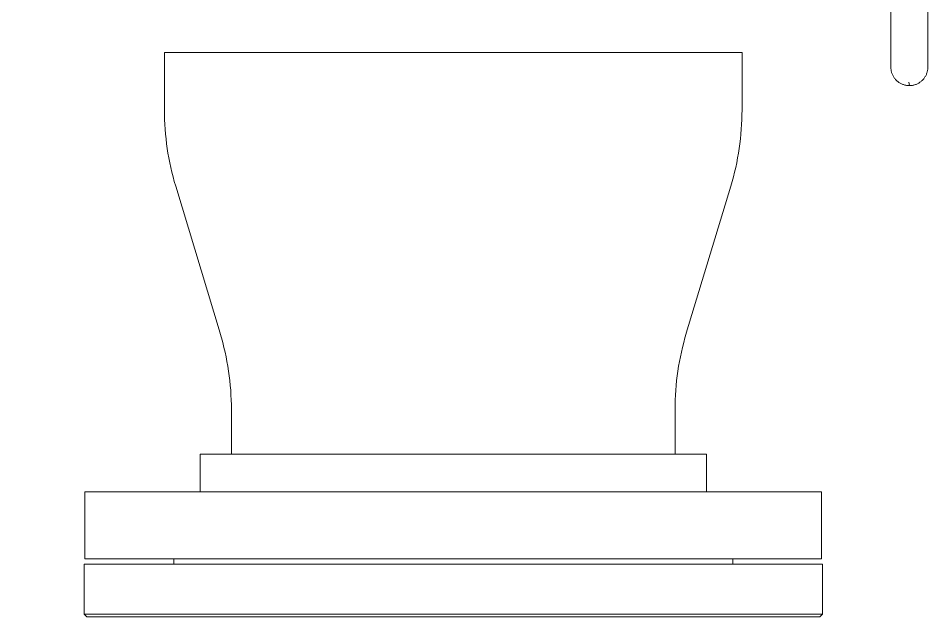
# Model space of a CAD drawing. Extents: x -181672 to 290600, y -29000 to 395522.
# Drawn here: x 4254.7 to 4599.7, y 33499.1 to 33726.3 of the extents above; entities that cross this region are included whole.
import ezdxf

# ---------------------------------------------------------------- set-up
doc = ezdxf.new("R2010")
doc.units = 0
doc.header["$LTSCALE"] = 10
doc.layers.add('XFM7P20PCW$0$G-IMPT', color=252, linetype='Continuous', lineweight=9)
doc.layers.add('XFM7P20PCW$0$M-PIPE--4', color=252, linetype='Continuous', lineweight=9)

# ---------------------------------------------------------------- blocks, each defined once
blk = doc.blocks.new('XFM7P20PCW$0$R8-6')
at = {"color": 0, "linetype": 'ByBlock'}
for p, q in [((-8.414, 0), (8.414, 0)), ((-8.414, 0), (-8.414, -1.698)), ((8.414, 0), (8.414, -1.698)), ((-8.84, -4.589), (-10.527, -10.175)), ((8.84, -4.589), (10.527, -10.175)), ((-10.954, -15.24), (-10.954, -13.065)), ((10.954, -15.24), (10.954, -13.065)), ((10.954, -15.24), (-10.954, -15.24))]:
    blk.add_line(p, q, dxfattribs=at)
for centre, start, end in [((-18.414, -1.698), 343.2016, 0), ((18.414, -1.698), 180, 196.7984), ((-0.954, -13.065), 163.2016, 180), ((0.954, -13.065), 0, 16.7984)]:
    blk.add_arc(centre, 10, start, end, dxfattribs=at)
blk = doc.blocks.new('XFM7P20PCW$0$SL150')
for p, q in [((3.96875, 13.97), (1.42875, 13.97)), ((1.42875, -13.97), (1.42875, 13.97)), ((3.96875, -13.97), (3.96875, 13.97)), ((1.42875, 9.604375), (0, 9.604375)), ((0, -9.604375), (0, 9.604375)), ((1.42875, -9.604375), (0, -9.604375)), ((3.96875, -13.97), (1.42875, -13.97))]:
    blk.add_line(p, q)
blk = doc.blocks.new('XFM7P20PCW$0$HTS 150A-3D_dwg-5203735-參考樓層')
at = {"layer": 'XFM7P20PCW$0$G-IMPT'}
for p, q in [((204.5, 140), (203.5, 139)), ((203.5, 139), (203.5, -139)), ((223.5, 140), (204.5, 140)), ((204.5, 140), (204.5, -140)), ((223.5, -140), (223.5, 140)), ((225.5, 106), (223.5, 106)), ((225.5, -106), (225.5, 106)), ((223.5, -106), (225.5, -106)), ((203.5, -139), (204.5, -140)), ((204.5, -140), (223.5, -140))]:
    blk.add_line(p, q, dxfattribs=at)
blk = doc.blocks.new('XFM7P20PCW$0$A$Cb93b1cc9')
at = {"layer": 'XFM7P20PCW$0$G-IMPT'}
blk.add_blockref('XFM7P20PCW$0$HTS 150A-3D_dwg-5203735-參考樓層', (323, 189), dxfattribs=at)
blk = doc.blocks.new('XFM7P20PCW$0$BV-200A-T')
for p, q in [((-177.01, 362.23), (-176.78, 362.39)), ((-176.78, 362.39), (-176.54, 362.54)), ((-176.54, 362.54), (-176.3, 362.67)), ((-176.3, 362.67), (-176.05, 362.8)), ((-176.05, 362.8), (-175.8, 362.92)), ((-175.8, 362.92), (-175.54, 363.02)), ((-175.54, 363.02), (-175.27, 363.12)), ((-175.27, 363.12), (-175.01, 363.21)), ((-175.01, 363.21), (-174.74, 363.28)), ((-174.74, 363.28), (-174.46, 363.35)), ((-174.46, 363.35), (-174.19, 363.4)), ((-174.19, 363.4), (-173.91, 363.44)), ((-173.91, 363.44), (-173.63, 363.47)), ((-173.63, 363.47), (-173.36, 363.49)), ((-173.36, 363.49), (-173.08, 363.5)), ((-173.08, 363.5), (-173, 363.5)), ((-172.77, 362.18), (-173, 363.5)), ((-173, 363.48), (-173, 363.5)), ((-173, 363.5), (-172.72, 363.49)), ((-172.72, 363.49), (-172.44, 363.48)), ((-172.44, 363.48), (-172.16, 363.45)), ((-172.16, 363.45), (-171.88, 363.41)), ((-171.88, 363.41), (-171.61, 363.36)), ((-171.61, 363.36), (-171.34, 363.3)), ((-171.34, 363.3), (-171.07, 363.23)), ((-171.07, 363.23), (-170.8, 363.14)), ((-170.8, 363.14), (-170.53, 363.05)), ((-170.53, 363.05), (-170.27, 362.95)), ((-170.27, 362.95), (-170.02, 362.83)), ((-170.02, 362.83), (-169.77, 362.71)), ((-169.77, 362.71), (-169.52, 362.57)), ((-169.52, 362.57), (-169.28, 362.43)), ((-169.28, 362.43), (-169.05, 362.28)), ((-169.05, 362.28), (-168.82, 362.11)), ((-179.64, 358.7), (-179.55, 358.97)), ((-179.55, 358.97), (-179.45, 359.23)), ((-179.45, 359.23), (-179.33, 359.48)), ((-179.33, 359.48), (-179.21, 359.73)), ((-179.21, 359.73), (-179.07, 359.98)), ((-179.07, 359.98), (-178.93, 360.22)), ((-178.93, 360.22), (-178.78, 360.45)), ((-178.78, 360.45), (-178.61, 360.68)), ((-178.61, 360.68), (-178.44, 360.9)), ((-178.44, 360.9), (-178.26, 361.12)), ((-178.26, 361.12), (-178.07, 361.32)), ((-178.07, 361.32), (-177.88, 361.52)), ((-177.88, 361.52), (-177.67, 361.71)), ((-177.67, 361.71), (-177.46, 361.9)), ((-177.46, 361.9), (-177.24, 362.07)), ((-177.24, 362.07), (-177.01, 362.23)), ((-168.82, 362.11), (-168.6, 361.94)), ((-168.6, 361.94), (-168.38, 361.76)), ((-168.38, 361.76), (-168.18, 361.57)), ((-168.18, 361.57), (-167.98, 361.38)), ((-167.98, 361.38), (-167.79, 361.17)), ((-167.79, 361.17), (-167.6, 360.96)), ((-167.6, 360.96), (-167.43, 360.74)), ((-167.43, 360.74), (-167.27, 360.51)), ((-167.27, 360.51), (-167.11, 360.28)), ((-167.11, 360.28), (-166.96, 360.04)), ((-166.96, 360.04), (-166.83, 359.8)), ((-166.83, 359.8), (-166.7, 359.55)), ((-166.7, 359.55), (-166.58, 359.3)), ((-166.58, 359.3), (-166.48, 359.04)), ((-166.48, 359.04), (-166.38, 358.77)), ((-180, 356.5), (-179.99, 356.78)), ((-180, 356.5), (-180, 193.5)), ((-179.99, 356.78), (-179.98, 357.06)), ((-179.98, 357.06), (-179.95, 357.34)), ((-179.95, 357.34), (-179.91, 357.62)), ((-179.91, 357.62), (-179.86, 357.89)), ((-179.86, 357.89), (-179.8, 358.16)), ((-179.8, 358.16), (-179.73, 358.43)), ((-179.73, 358.43), (-179.64, 358.7)), ((-166.38, 358.77), (-166.29, 358.51)), ((-166.29, 358.51), (-166.22, 358.24)), ((-166.22, 358.24), (-166.15, 357.96)), ((-166.15, 357.96), (-166.1, 357.69)), ((-166.1, 357.69), (-166.06, 357.41)), ((-166.06, 357.41), (-166.03, 357.13)), ((-166.03, 357.13), (-166.01, 356.86)), ((-166.01, 356.86), (-166, 356.58)), ((-166, 356.58), (-166, 356.5)), ((-166, 356.5), (-166, 193.5)), ((-166, 356.5), (-166, 356.5)), ((-9, 325), (9, 325)), ((-9, 325), (-9, 315)), ((-8.59, 325), (-8.59, 317)), ((8.59, 317), (8.59, 325)), ((9, 315), (9, 325)), ((-162.7, 303.54), (-166.04, 323)), ((-53.13, 315), (53.13, 315)), ((-53.13, 282), (-53.13, 315)), ((-47.82, 243), (-47.82, 315)), ((-8.72, 317), (-9, 317)), ((-8.58, 317), (8.58, 317)), ((9, 317), (8.72, 317)), ((47.82, 243), (47.82, 315)), ((53.13, 315), (53.13, 243)), ((-166.05, 309.07), (-165.11, 303.54)), ((-159, 307), (-166, 307)), ((-159, 307), (-159, 243)), ((-152, 294.2), (-159, 294.2)), ((-152, 294.2), (-152, 255.8)), ((-49.11, 282), (-152, 282)), ((-160.65, 277.2), (-166.18, 261.1)), ((-152, 268), (-49.11, 268)), ((-53.13, 243), (-53.13, 268)), ((-166.09, 247.38), (-160.3, 264.23)), ((-159, 255.8), (-152, 255.8)), ((-170.9, 247.35), (-173, 241.25)), ((-166, 243), (-159, 243)), ((53.13, 243), (-53.13, 243)), ((-40, 243), (-40, 214.96)), ((40, 214.96), (40, 243)), ((-173, 227.25), (-169.96, 236.09)), ((-173, 230.26), (-173, 231.27)), ((40, 214.96), (-40, 214.96)), ((-20, 214.96), (-20, 163.63)), ((20, 163.63), (20, 214.96)), ((-180, 193.42), (-180, 193.5)), ((-179.99, 193.14), (-180, 193.42)), ((-166.01, 193.22), (-166.02, 192.94)), ((-166, 193.5), (-166.01, 193.22)), ((-166, 193.5), (-166, 193.5)), ((-179.97, 192.87), (-179.99, 193.14)), ((-179.94, 192.59), (-179.97, 192.87)), ((-179.9, 192.31), (-179.94, 192.59)), ((-179.85, 192.04), (-179.9, 192.31)), ((-179.78, 191.76), (-179.85, 192.04)), ((-179.71, 191.49), (-179.78, 191.76)), ((-179.62, 191.23), (-179.71, 191.49)), ((-179.52, 190.96), (-179.62, 191.23)), ((-179.42, 190.7), (-179.52, 190.96)), ((-179.3, 190.45), (-179.42, 190.7)), ((-179.17, 190.2), (-179.3, 190.45)), ((-179.04, 189.96), (-179.17, 190.2)), ((-178.89, 189.72), (-179.04, 189.96)), ((-167.07, 189.78), (-167.22, 189.55)), ((-166.93, 190.02), (-167.07, 189.78)), ((-166.79, 190.27), (-166.93, 190.02)), ((-166.67, 190.52), (-166.79, 190.27)), ((-166.55, 190.77), (-166.67, 190.52)), ((-166.45, 191.03), (-166.55, 190.77)), ((-166.36, 191.3), (-166.45, 191.03)), ((-166.27, 191.57), (-166.36, 191.3)), ((-166.2, 191.84), (-166.27, 191.57)), ((-166.14, 192.11), (-166.2, 191.84)), ((-166.09, 192.38), (-166.14, 192.11)), ((-166.05, 192.66), (-166.09, 192.38)), ((-166.02, 192.94), (-166.05, 192.66)), ((-178.73, 189.49), (-178.89, 189.72)), ((-178.57, 189.26), (-178.73, 189.49)), ((-178.4, 189.04), (-178.57, 189.26)), ((-178.21, 188.83), (-178.4, 189.04)), ((-178.02, 188.62), (-178.21, 188.83)), ((-177.82, 188.43), (-178.02, 188.62)), ((-177.62, 188.24), (-177.82, 188.43)), ((-177.4, 188.06), (-177.62, 188.24)), ((-177.18, 187.89), (-177.4, 188.06)), ((-176.95, 187.72), (-177.18, 187.89)), ((-176.72, 187.57), (-176.95, 187.72)), ((-176.48, 187.43), (-176.72, 187.57)), ((-176.23, 187.29), (-176.48, 187.43)), ((-175.98, 187.17), (-176.23, 187.29)), ((-175.73, 187.05), (-175.98, 187.17)), ((-175.47, 186.95), (-175.73, 187.05)), ((-175.2, 186.86), (-175.47, 186.95)), ((-174.93, 186.77), (-175.2, 186.86)), ((-174.66, 186.7), (-174.93, 186.77)), ((-174.39, 186.64), (-174.66, 186.7)), ((-174.12, 186.59), (-174.39, 186.64)), ((-173.84, 186.55), (-174.12, 186.59)), ((-173.56, 186.52), (-173.84, 186.55)), ((-173.28, 186.51), (-173.56, 186.52)), ((-173, 186.5), (-173.28, 186.51)), ((-172.92, 186.5), (-173, 186.5)), ((-172.64, 186.51), (-172.92, 186.5)), ((-172.37, 186.53), (-172.64, 186.51)), ((-172.09, 186.56), (-172.37, 186.53)), ((-171.81, 186.6), (-172.09, 186.56)), ((-171.54, 186.65), (-171.81, 186.6)), ((-171.26, 186.72), (-171.54, 186.65)), ((-170.99, 186.79), (-171.26, 186.72)), ((-170.73, 186.88), (-170.99, 186.79)), ((-170.46, 186.98), (-170.73, 186.88)), ((-170.2, 187.08), (-170.46, 186.98)), ((-169.95, 187.2), (-170.2, 187.08)), ((-169.7, 187.33), (-169.95, 187.2)), ((-169.46, 187.46), (-169.7, 187.33)), ((-169.22, 187.61), (-169.46, 187.46)), ((-168.99, 187.77), (-169.22, 187.61)), ((-168.76, 187.93), (-168.99, 187.77)), ((-168.54, 188.1), (-168.76, 187.93)), ((-168.33, 188.29), (-168.54, 188.1)), ((-168.12, 188.48), (-168.33, 188.29)), ((-167.93, 188.68), (-168.12, 188.48)), ((-167.74, 188.88), (-167.93, 188.68)), ((-167.56, 189.1), (-167.74, 188.88)), ((-167.39, 189.32), (-167.56, 189.1)), ((-167.22, 189.55), (-167.39, 189.32)), ((-75.09, 146.75), (-89.78, 146.75)), ((89.78, 146.75), (75.09, 146.75)), ((-104, 134.85), (-104, 127.98)), ((104, 127.98), (104, 134.85)), ((-104, -127.98), (-104, -134.85)), ((104, -134.85), (104, -127.98)), ((-75.09, -146.75), (-89.78, -146.75)), ((89.78, -146.75), (75.09, -146.75))]:
    blk.add_line(p, q)
blk.add_circle((0, 0), 165)
for centre, start, end in [((-89.78, 132.31), 90, 169.8685), ((89.78, 132.31), 10.1315, 90), ((-89.78, -132.31), 190.1315, 270), ((89.78, -132.31), 270, 349.8685)]:
    blk.add_arc(centre, 14.44, start, end)
blk = doc.blocks.new('XFM7P20PCW$0$A$Ca4b834ba')
at = {"layer": 'XFM7P20PCW$0$M-PIPE--4', "rotation": 270}
blk.add_blockref('XFM7P20PCW$0$A$Cb93b1cc9', (-1160.8, -766.08), dxfattribs=at)
at = {"layer": 'XFM7P20PCW$0$M-PIPE--4', "xscale": 10.00000000000002, "yscale": 10.00000000000002, "zscale": 10.00000000000002, "rotation": 90}
blk.add_blockref('XFM7P20PCW$0$SL150', (-971.8, -1354.26), dxfattribs=at)
at = {"layer": 'XFM7P20PCW$0$M-PIPE--4', "xscale": 10.00000000000001, "yscale": 10.00000000000001, "zscale": 10.00000000000001}
blk.add_blockref('XFM7P20PCW$0$R8-6', (-971.8, -1354.26), dxfattribs=at)
at = {"layer": 'XFM7P20PCW$0$M-PIPE--4'}
blk.add_blockref('XFM7P20PCW$0$BV-200A-T', (-971.8, -1857.65), dxfattribs=at)
blk = doc.blocks.new('XFM7P20PCW')
at = {"rotation": 180}
blk.add_blockref('XFM7P20PCW$0$A$Ca4b834ba', (3447.89876, 32206.52495), dxfattribs=at)

msp = doc.modelspace()

# ---------------------------------------------------------------- block references
msp.add_blockref('XFM7P20PCW', (0, 0))

doc.saveas('drawing.dxf')
